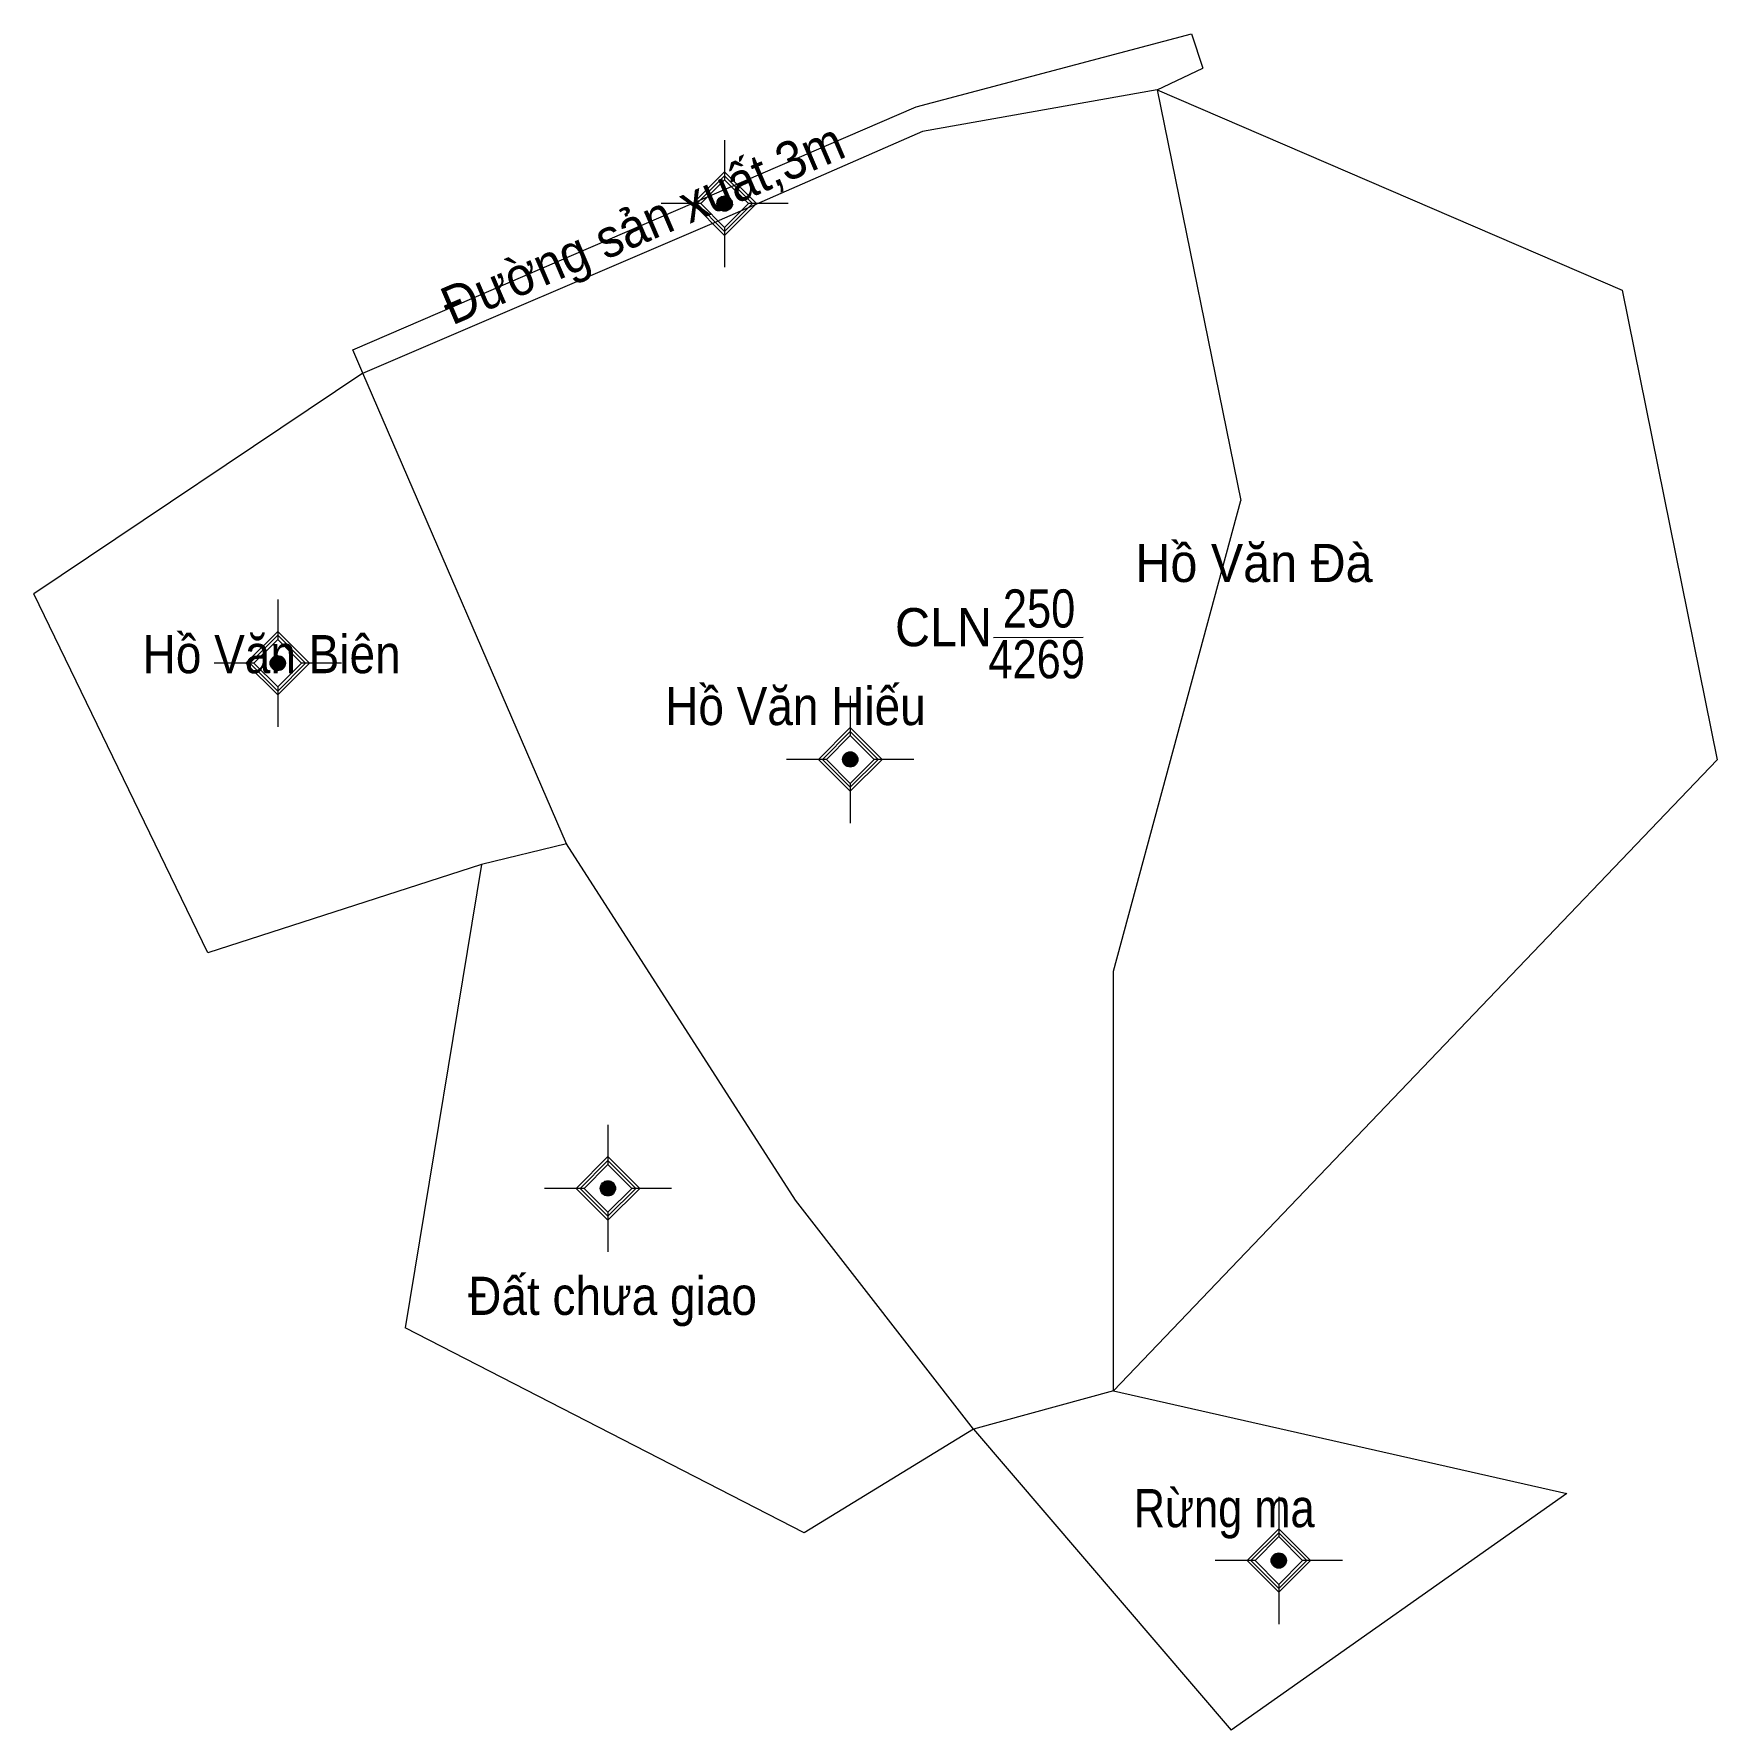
# Model space of a CAD drawing. Header units: metres. Extents: x 532037 to 533901, y 1848189 to 1849354.
# Drawn here: x 532037.2 to 532169.4, y 1849220.3 to 1849353.7 of the extents above.
import ezdxf
from ezdxf.enums import TextEntityAlignment as Align

# ---------------------------------------------------------------- set-up
doc = ezdxf.new("R2010")
doc.units = ezdxf.units.M
doc.header["$LTSCALE"] = 1.2
for name, color, linetype, lineweight in [('11', 7, 'Continuous', 13), ('2', 7, 'Continuous', 13), ('6', 7, 'Continuous', 13), ('7', 7, 'Continuous', 13)]:
    doc.layers.add(name, color=color, linetype=linetype, lineweight=lineweight)
for name, color, linetype in [('3', 7, 'Continuous'), ('4', 7, 'Continuous'), ('5', 7, 'Continuous')]:
    doc.layers.add(name, color=color, linetype=linetype)

msp = doc.modelspace()

# ---------------------------------------------------------------- hatches: boundary and pattern name
at = {"layer": '11'}
for points in [[(532092.039, 1849340.34, 1), (532090.839, 1849340.34, 1)], [(532091.964, 1849340.34, 1), (532090.914, 1849340.34, 1)], [(532091.964, 1849340.34, 1), (532090.914, 1849340.34, 1)], [(532091.964, 1849340.34, 1), (532090.914, 1849340.34, 1)], [(532091.889, 1849340.34, 1), (532090.989, 1849340.34, 1)], [(532056.919, 1849304.21, 1), (532055.719, 1849304.21, 1)], [(532056.844, 1849304.21, 1), (532055.794, 1849304.21, 1)], [(532056.844, 1849304.21, 1), (532055.794, 1849304.21, 1)], [(532056.844, 1849304.21, 1), (532055.794, 1849304.21, 1)], [(532056.769, 1849304.21, 1), (532055.869, 1849304.21, 1)], [(532101.909, 1849296.64, 1), (532100.709, 1849296.64, 1)], [(532101.834, 1849296.64, 1), (532100.784, 1849296.64, 1)], [(532101.834, 1849296.64, 1), (532100.784, 1849296.64, 1)], [(532101.834, 1849296.64, 1), (532100.784, 1849296.64, 1)], [(532101.759, 1849296.64, 1), (532100.859, 1849296.64, 1)], [(532082.869, 1849262.92, 1), (532081.669, 1849262.92, 1)], [(532082.794, 1849262.92, 1), (532081.744, 1849262.92, 1)], [(532082.794, 1849262.92, 1), (532081.744, 1849262.92, 1)], [(532082.794, 1849262.92, 1), (532081.744, 1849262.92, 1)], [(532082.719, 1849262.92, 1), (532081.819, 1849262.92, 1)], [(532135.589, 1849233.66, 1), (532134.389, 1849233.66, 1)], [(532135.514, 1849233.66, 1), (532134.464, 1849233.66, 1)], [(532135.514, 1849233.66, 1), (532134.464, 1849233.66, 1)], [(532135.514, 1849233.66, 1), (532134.464, 1849233.66, 1)], [(532135.439, 1849233.66, 1), (532134.539, 1849233.66, 1)]]:
    msp.add_hatch(color=256, dxfattribs=at).paths.add_polyline_path(points)

# ---------------------------------------------------------------- linework, layer by layer
for p, q in [((532091.44, 1849345.34), (532091.44, 1849342.84)), ((532091.44, 1849344.72), (532091.44, 1849342.53)), ((532091.44, 1849344.72), (532091.44, 1849342.53)), ((532091.44, 1849344.72), (532091.44, 1849342.53)), ((532091.44, 1849344.09), (532091.44, 1849342.22)), ((532088.94, 1849340.34), (532086.44, 1849340.34)), ((532089.25, 1849340.34), (532087.06, 1849340.34)), ((532089.25, 1849340.34), (532087.06, 1849340.34)), ((532089.25, 1849340.34), (532087.06, 1849340.34)), ((532089.56, 1849340.34), (532087.69, 1849340.34)), ((532095.19, 1849340.34), (532093.31, 1849340.34)), ((532095.81, 1849340.34), (532093.63, 1849340.34)), ((532095.81, 1849340.34), (532093.63, 1849340.34)), ((532095.81, 1849340.34), (532093.63, 1849340.34)), ((532096.44, 1849340.34), (532093.94, 1849340.34)), ((532091.44, 1849338.46), (532091.44, 1849336.59)), ((532091.44, 1849338.15), (532091.44, 1849335.96)), ((532091.44, 1849338.15), (532091.44, 1849335.96)), ((532091.44, 1849338.15), (532091.44, 1849335.96)), ((532091.44, 1849337.84), (532091.44, 1849335.34)), ((532056.32, 1849309.21), (532056.32, 1849306.71)), ((532056.32, 1849308.58), (532056.32, 1849306.4)), ((532056.32, 1849308.58), (532056.32, 1849306.4)), ((532056.32, 1849308.58), (532056.32, 1849306.4)), ((532056.32, 1849307.96), (532056.32, 1849306.08)), ((532053.82, 1849304.21), (532051.32, 1849304.21)), ((532054.13, 1849304.21), (532051.94, 1849304.21)), ((532054.13, 1849304.21), (532051.94, 1849304.21)), ((532054.13, 1849304.21), (532051.94, 1849304.21)), ((532054.44, 1849304.21), (532052.57, 1849304.21)), ((532060.07, 1849304.21), (532058.19, 1849304.21)), ((532060.69, 1849304.21), (532058.51, 1849304.21)), ((532060.69, 1849304.21), (532058.51, 1849304.21)), ((532060.69, 1849304.21), (532058.51, 1849304.21)), ((532061.32, 1849304.21), (532058.82, 1849304.21)), ((532056.32, 1849302.34), (532056.32, 1849300.46)), ((532056.32, 1849302.02), (532056.32, 1849299.84)), ((532056.32, 1849302.02), (532056.32, 1849299.84)), ((532056.32, 1849302.02), (532056.32, 1849299.84)), ((532056.32, 1849301.71), (532056.32, 1849299.21)), ((532101.31, 1849301.64), (532101.31, 1849299.14)), ((532101.31, 1849301.02), (532101.31, 1849298.83)), ((532101.31, 1849301.02), (532101.31, 1849298.83)), ((532101.31, 1849301.02), (532101.31, 1849298.83)), ((532101.31, 1849300.39), (532101.31, 1849298.52)), ((532098.81, 1849296.64), (532096.31, 1849296.64)), ((532099.12, 1849296.64), (532096.94, 1849296.64)), ((532099.12, 1849296.64), (532096.94, 1849296.64)), ((532099.12, 1849296.64), (532096.94, 1849296.64)), ((532099.44, 1849296.64), (532097.56, 1849296.64)), ((532105.06, 1849296.64), (532103.19, 1849296.64)), ((532105.69, 1849296.64), (532103.5, 1849296.64)), ((532105.69, 1849296.64), (532103.5, 1849296.64)), ((532105.69, 1849296.64), (532103.5, 1849296.64)), ((532106.31, 1849296.64), (532103.81, 1849296.64)), ((532101.31, 1849294.76), (532101.31, 1849292.89)), ((532101.31, 1849294.45), (532101.31, 1849292.26)), ((532101.31, 1849294.45), (532101.31, 1849292.26)), ((532101.31, 1849294.45), (532101.31, 1849292.26)), ((532101.31, 1849294.14), (532101.31, 1849291.64)), ((532082.27, 1849267.92), (532082.27, 1849265.42)), ((532082.27, 1849267.3), (532082.27, 1849265.11)), ((532082.27, 1849267.3), (532082.27, 1849265.11)), ((532082.27, 1849267.3), (532082.27, 1849265.11)), ((532082.27, 1849266.67), (532082.27, 1849264.8)), ((532079.77, 1849262.92), (532077.27, 1849262.92)), ((532080.08, 1849262.92), (532077.9, 1849262.92)), ((532080.08, 1849262.92), (532077.9, 1849262.92)), ((532080.08, 1849262.92), (532077.9, 1849262.92)), ((532080.4, 1849262.92), (532078.52, 1849262.92)), ((532086.02, 1849262.92), (532084.14, 1849262.92)), ((532086.64, 1849262.92), (532084.46, 1849262.92)), ((532086.64, 1849262.92), (532084.46, 1849262.92)), ((532086.64, 1849262.92), (532084.46, 1849262.92)), ((532087.27, 1849262.92), (532084.77, 1849262.92)), ((532082.27, 1849261.04), (532082.27, 1849259.17)), ((532082.27, 1849260.73), (532082.27, 1849258.54)), ((532082.27, 1849260.73), (532082.27, 1849258.54)), ((532082.27, 1849260.73), (532082.27, 1849258.54)), ((532082.27, 1849260.42), (532082.27, 1849257.92)), ((532134.99, 1849238.66), (532134.99, 1849236.16)), ((532134.99, 1849238.04), (532134.99, 1849235.85)), ((532134.99, 1849238.04), (532134.99, 1849235.85)), ((532134.99, 1849238.04), (532134.99, 1849235.85)), ((532134.99, 1849237.41), (532134.99, 1849235.54)), ((532132.49, 1849233.66), (532129.99, 1849233.66)), ((532132.8, 1849233.66), (532130.62, 1849233.66)), ((532132.8, 1849233.66), (532130.62, 1849233.66)), ((532132.8, 1849233.66), (532130.62, 1849233.66)), ((532133.12, 1849233.66), (532131.24, 1849233.66)), ((532138.74, 1849233.66), (532136.86, 1849233.66)), ((532139.36, 1849233.66), (532137.18, 1849233.66)), ((532139.36, 1849233.66), (532137.18, 1849233.66)), ((532139.36, 1849233.66), (532137.18, 1849233.66)), ((532139.99, 1849233.66), (532137.49, 1849233.66)), ((532134.99, 1849231.78), (532134.99, 1849229.91)), ((532134.99, 1849231.47), (532134.99, 1849229.28)), ((532134.99, 1849231.47), (532134.99, 1849229.28)), ((532134.99, 1849231.47), (532134.99, 1849229.28)), ((532134.99, 1849231.16), (532134.99, 1849228.66))]:
    msp.add_line(p, q, dxfattribs=at)
for points in [[(532091.44, 1849342.84), (532088.94, 1849340.34), (532091.44, 1849337.84), (532093.94, 1849340.34)], [(532091.44, 1849342.53), (532089.25, 1849340.34), (532091.44, 1849338.15), (532093.63, 1849340.34)], [(532091.44, 1849342.53), (532089.25, 1849340.34), (532091.44, 1849338.15), (532093.63, 1849340.34)], [(532091.44, 1849342.53), (532089.25, 1849340.34), (532091.44, 1849338.15), (532093.63, 1849340.34)], [(532091.44, 1849342.22), (532089.56, 1849340.34), (532091.44, 1849338.46), (532093.31, 1849340.34)], [(532056.32, 1849306.71), (532053.82, 1849304.21), (532056.32, 1849301.71), (532058.82, 1849304.21)], [(532056.32, 1849306.4), (532054.13, 1849304.21), (532056.32, 1849302.02), (532058.51, 1849304.21)], [(532056.32, 1849306.4), (532054.13, 1849304.21), (532056.32, 1849302.02), (532058.51, 1849304.21)], [(532056.32, 1849306.4), (532054.13, 1849304.21), (532056.32, 1849302.02), (532058.51, 1849304.21)], [(532056.32, 1849306.08), (532054.44, 1849304.21), (532056.32, 1849302.34), (532058.19, 1849304.21)], [(532101.31, 1849299.14), (532098.81, 1849296.64), (532101.31, 1849294.14), (532103.81, 1849296.64)], [(532101.31, 1849298.83), (532099.12, 1849296.64), (532101.31, 1849294.45), (532103.5, 1849296.64)], [(532101.31, 1849298.83), (532099.12, 1849296.64), (532101.31, 1849294.45), (532103.5, 1849296.64)], [(532101.31, 1849298.83), (532099.12, 1849296.64), (532101.31, 1849294.45), (532103.5, 1849296.64)], [(532101.31, 1849298.52), (532099.44, 1849296.64), (532101.31, 1849294.76), (532103.19, 1849296.64)], [(532082.27, 1849265.42), (532079.77, 1849262.92), (532082.27, 1849260.42), (532084.77, 1849262.92)], [(532082.27, 1849265.11), (532080.08, 1849262.92), (532082.27, 1849260.73), (532084.46, 1849262.92)], [(532082.27, 1849265.11), (532080.08, 1849262.92), (532082.27, 1849260.73), (532084.46, 1849262.92)], [(532082.27, 1849265.11), (532080.08, 1849262.92), (532082.27, 1849260.73), (532084.46, 1849262.92)], [(532082.27, 1849264.8), (532080.4, 1849262.92), (532082.27, 1849261.04), (532084.14, 1849262.92)], [(532134.99, 1849236.16), (532132.49, 1849233.66), (532134.99, 1849231.16), (532137.49, 1849233.66)], [(532134.99, 1849235.85), (532132.8, 1849233.66), (532134.99, 1849231.47), (532137.18, 1849233.66)], [(532134.99, 1849235.85), (532132.8, 1849233.66), (532134.99, 1849231.47), (532137.18, 1849233.66)], [(532134.99, 1849235.85), (532132.8, 1849233.66), (532134.99, 1849231.47), (532137.18, 1849233.66)], [(532134.99, 1849235.54), (532133.12, 1849233.66), (532134.99, 1849231.78), (532136.86, 1849233.66)]]:
    msp.add_lwpolyline(points, close=True, dxfattribs=at)
for centre, radius in [((532091.439, 1849340.34), 0.6), ((532091.439, 1849340.34), 0.525), ((532091.439, 1849340.34), 0.525), ((532091.439, 1849340.34), 0.525), ((532091.439, 1849340.34), 0.45), ((532056.319, 1849304.21), 0.6), ((532056.319, 1849304.21), 0.525), ((532056.319, 1849304.21), 0.525), ((532056.319, 1849304.21), 0.525), ((532056.319, 1849304.21), 0.45), ((532101.309, 1849296.64), 0.6), ((532101.309, 1849296.64), 0.525), ((532101.309, 1849296.64), 0.525), ((532101.309, 1849296.64), 0.525), ((532101.309, 1849296.64), 0.45), ((532082.269, 1849262.92), 0.6), ((532082.269, 1849262.92), 0.525), ((532082.269, 1849262.92), 0.525), ((532082.269, 1849262.92), 0.525), ((532082.269, 1849262.92), 0.45), ((532134.989, 1849233.66), 0.6), ((532134.989, 1849233.66), 0.525), ((532134.989, 1849233.66), 0.525), ((532134.989, 1849233.66), 0.525), ((532134.989, 1849233.66), 0.45)]:
    msp.add_circle(centre, radius, dxfattribs=at)
at = {"layer": '6'}
for p, q in [((532125.44, 1849349.29), (532129.01, 1849351)), ((532125.44, 1849349.29), (532132, 1849317)), ((532063, 1849327), (532091, 1849339)), ((532063, 1849327), (532037.16, 1849309.65)), ((532079, 1849290), (532063, 1849327)), ((532122, 1849247), (532169.43, 1849296.62)), ((532079, 1849290), (532072.33, 1849288.38)), ((532072.33, 1849288.38), (532066.34, 1849251.96)), ((532122, 1849247), (532111, 1849244)), ((532111, 1849244), (532131.24, 1849220.33))]:
    msp.add_line(p, q, dxfattribs=at)
for points in [[(532063, 1849327), (532062.21, 1849328.84), (532106.48, 1849347.96), (532128.12, 1849353.68), (532129.01, 1849351)], [(532125.44, 1849349.29), (532107, 1849346), (532091, 1849339)], [(532125.44, 1849349.29), (532161.98, 1849333.53), (532169.43, 1849296.62)], [(532122, 1849247), (532122, 1849280), (532132, 1849317)], [(532072.33, 1849288.38), (532050.82, 1849281.43), (532037.16, 1849309.65)], [(532111, 1849244), (532097, 1849262), (532079, 1849290)], [(532111, 1849244), (532097.7, 1849235.84), (532066.34, 1849251.96)], [(532122, 1849247), (532157.63, 1849238.94), (532131.24, 1849220.33)]]:
    msp.add_lwpolyline(points, dxfattribs=at)
at = {"layer": '7'}
msp.add_line((532112.56, 1849306.23), (532119.62, 1849306.25), dxfattribs=at)

# ---------------------------------------------------------------- texts
at = {"layer": '2', "width": 0.95}
msp.add_text('Đường sản xuất,3m', height=3, rotation=23.199, dxfattribs=at).set_placement((532085.579, 1849337.408), align=Align.CENTER)
at = {"layer": '2'}
for s, width, p in [('Hồ Văn Đà', 0.95, (532133.04, 1849310.59)), ('Hồ Văn Biên', 0.9, (532055.84, 1849303.42)), ('Hồ Văn Hiếu', 0.9, (532097.005, 1849299.34)), ('Đất chưa giao', 0.9, (532082.63, 1849252.97)), ('Rừng ma', 0.85, (532130.695, 1849236.28))]:
    msp.add_text(s, height=3, dxfattribs=dict(at, width=width)).set_placement(p, align=Align.CENTER)
at = {"layer": '3', "width": 0.95}
msp.add_text('CLN', height=3, dxfattribs=at).set_placement((532108.64, 1849305.54), align=Align.CENTER)
at = {"layer": '4', "width": 0.85}
msp.add_text('250', height=3, dxfattribs=at).set_placement((532116.15, 1849307.01), align=Align.CENTER)
at = {"layer": '5', "width": 0.85}
msp.add_text('4269', height=3, dxfattribs=at).set_placement((532115.96, 1849303.02), align=Align.CENTER)

doc.saveas('drawing.dxf')
